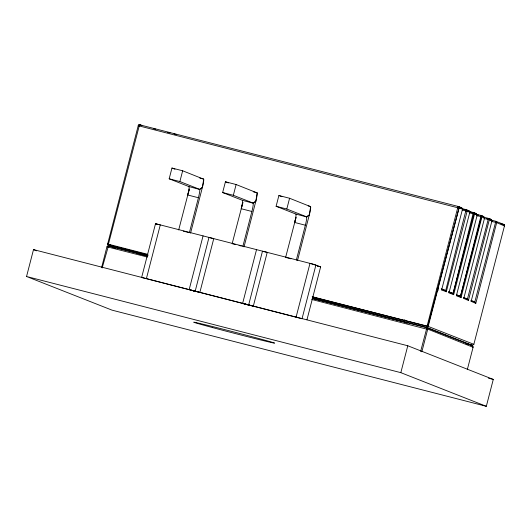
<?xml version="1.0" encoding="UTF-8"?>
<svg xmlns="http://www.w3.org/2000/svg" width="531" height="531" viewBox="0 0 531 531"><rect width="100%" height="100%" fill="white"/><g stroke="black" fill="none" stroke-linecap="round" stroke-linejoin="round"><path stroke-width="0.8" d="M472.099 346.02L472.112 345.608L426.897 327.78L312.155 298.303M483.535 217.06L483.582 216.489L481.113 215.486L476.367 214.272M490.909 219.967L490.949 219.389L488.48 218.387L483.721 217.166M491.089 220.066L495.854 221.288L503.461 224.294L504.078 224.646L504.45 225.98L473.844 344.314L472.378 345.349L426.745 327.415L458.061 206.42L139.215 124.692L138.233 125.681L107.634 244.014L108.005 245.355L115.499 248.349M141.83 125.469L139.925 124.685L139.222 125.92L108.424 244.2L108.596 245.621L147.963 255.743M190.556 233.162L202.384 187.443L203.698 179.179L182.657 170.783L171.958 168.042L169.177 178.801L188.93 186.58L199.736 189.481A8.337 0.943 -75.6 0 1 198.421 197.744L189.381 232.697L183.268 231.124M244.028 246.895L255.849 201.176L257.163 192.912L236.122 184.522L225.429 181.775L222.648 192.541L242.395 200.313L253.207 203.214A8.337 0.943 -75.6 0 1 251.886 211.477L242.853 246.43M297.493 260.635L309.314 214.916L310.635 206.652L289.587 198.262L278.894 195.514L276.113 206.28L295.867 214.053L306.672 216.953A8.337 0.943 -75.6 0 1 305.358 225.217L296.318 260.17M476.088 214.544L476.393 213.628L477.216 215.035L456.375 295.74L461.047 297.579L481.936 216.887L481.113 215.486L460.463 296.331L461.047 297.579M189.368 188.97L178.688 229.95M242.833 202.703L232.153 243.683L235.213 244.472M296.079 217.239L285.625 257.422L290.968 258.796M469.059 212.758L473.858 214.013L453.096 293.431L448.642 291.678L453.527 294.001L448.98 292.216L449 292.833L453.673 294.678L453.096 293.431L473.041 213.801L473.473 212.566L476.393 213.628L470.021 212.028M101.66 267.378L106.943 246.769L107.508 246.125L108.344 245.939L147.658 256.042M462.103 208.637L466.105 209.659L467.107 210.449L467.114 211.292L446.305 291.778L441.633 289.933L462.474 209.234L461.651 207.827L458.061 206.42L458.061 207.123M449 292.833L469.849 212.135L469.026 210.727L466.105 209.659L445.721 290.53L446.305 291.778M453.673 294.678L474.488 214.192L474.475 213.349L473.473 212.566L469.477 211.537M475.789 303.38L474.827 301.907L495.854 221.288L496.677 222.695L475.789 303.38L471.143 301.336L491.898 221.049L491.912 220.332L490.949 219.389L486.934 218.354L490.949 219.389M26.55 276.498L33.506 249.603L407.781 345.767L493.279 379.419L486.323 406.315L112.048 310.15L26.55 276.498L400.825 372.656L486.323 406.315M141.618 277.54L155.503 223.737L159.459 224.686L311.677 263.801L320.651 266.827L306.951 319.808M203.698 179.179A8.337 0.943 -75.6 0 1 202.384 187.443L199.623 189.328L179.87 181.549L182.657 170.783M156.877 224.288L155.53 223.757L160.289 224.898L146.377 278.682L189.149 289.674L203.061 235.89M199.019 292.209L189.998 289.893L195.169 291.273L208.975 237.476L213.754 238.638L199.848 292.422L189.149 289.674M257.163 192.912A8.337 0.943 -75.6 0 1 255.849 201.176L253.095 203.061L233.341 195.289L236.122 184.522M199.848 292.422L242.621 303.413L256.533 249.623M310.635 206.652A8.337 0.943 -75.6 0 1 309.314 214.916L306.56 216.801L286.806 209.022L289.587 198.262M296.086 317.146L309.998 263.363L315.932 264.969L302.026 318.753L242.621 303.413M404.37 321.222L404.781 319.629M400.825 372.656L407.781 345.767M420.632 351.389L426.897 327.78L427.72 329.187L421.853 351.761M468.415 300.48L489.303 219.794L488.48 218.387L467.459 299.006L468.415 300.48L463.769 298.435L484.531 218.148L484.537 217.431L483.582 216.489L480.369 215.659M467.313 369.616L473.088 347.274L473.068 346.557L472.112 345.608L470.506 345.196M458.1 295.714L460.463 296.331L481.464 216.608L484.531 218.148L484.119 218.055M312.799 297.088L427.774 326.253L459.01 208.099L458.777 206.884L458.061 206.42L462.295 208.391L458.114 206.619L457.775 207.76L138.233 125.681L139.215 124.692L139.806 124.838L139.062 125.17L139.222 125.92M189.235 189.534L187.728 194.996L198.421 197.744M242.919 202.49L241.193 208.729L251.886 211.477M295.953 217.79L294.665 222.469L305.358 225.217M102.171 267.936L108.158 246.915L107.693 246.457L108.344 245.939L109.864 246.537M473.612 344.632L473.844 344.314L427.774 326.253M312.659 298.083L426.745 327.415L427.986 327.169L459.01 208.099L458.777 206.884L458.114 206.619L461.651 207.827L461.963 208.623M468.84 210.946L463.477 209.3L469.026 210.727M199.736 189.481L202.384 187.443M253.207 203.214L255.849 201.176M306.672 216.953L309.314 214.916M106.943 246.769L147.439 257.057M108.424 244.2L107.873 244.439L107.634 244.014L147.731 254.329M138.598 125.057L139.925 124.685M481.464 216.608L476.619 215.712M500.275 223.478L504.078 224.646L504.284 225.954M248.528 305L253.314 306.161L267.226 252.371L262.467 251.229L248.634 305.013L243.463 303.632L250.28 305.398M141.697 277.54L145.547 278.47M195.169 291.273L196.815 291.658M491.487 220.956L491.898 221.049L488.832 219.509L483.993 218.573M318.925 266.449L320.678 266.847L317.478 266.064L318.255 266.283M465.528 210.84L467.924 211.444M472.895 213.741L475.291 214.345M480.409 215.692L483.582 216.489M480.336 216.256L481.936 216.661M487.704 219.157L489.303 219.562M457.642 206.798L461.651 207.827M108.682 244.924L148.063 254.986M153.419 128.635L155.802 129.245M167.703 132.305L170.086 132.916M174.049 133.938L176.431 134.549M470.054 212.002L476.393 213.628M476.347 214.63L478.763 215.247M495.503 222.25L497.096 222.662M199.762 178.044L203.585 179.027M253.234 191.777L257.05 192.76M308.226 205.909L310.522 206.499M169.177 178.801L179.87 181.549M222.648 192.541L233.341 195.289M276.113 206.28L286.806 209.022M463.457 297.977L467.459 299.006L463.769 297.552M471.628 301.084L474.827 301.907L471.136 300.453M239.03 245.455L241.32 246.039M312.188 296.696L426.911 326.253M136.825 253.333L147.26 256.015M313.443 298.714L404.164 322.018L407.224 323.226M465.959 343.703L472.318 345.09M488.467 378.185L493.279 379.419M311.77 299.464L426.406 329.054L427.243 328.901L473.088 347.274L472.849 346.856M462.488 210.07L469.749 211.969M437.066 288.26L438.639 288.672M441.785 289.495L445.721 290.53L441.268 288.778M449.943 292.608L453.096 293.431M437.146 289.627L438.719 290.039M457.775 207.76L462.382 209.068M247.187 304.621L248.873 305.06M193.722 290.882L195.401 291.327M491.361 221.473L496.2 222.409L504.45 225.98M473.858 214.013L477.123 214.869M138.233 125.681L139.62 126.139M278.894 195.514L281.888 196.689M225.429 181.775L228.416 182.949M171.958 168.042L174.951 169.216M456.753 294.871L460.463 296.331M456.355 295.117L460.901 296.909L456.706 294.911M33.506 249.603L36.586 250.818M107.634 244.014L114.55 246.776M503.461 224.294L504.437 225.27M503.481 224.586L503.979 225.157M471.01 300.719L471.143 301.336M441.613 289.315L441.633 289.933M295.867 214.053A8.337 0.943 -75.6 0 1 294.977 221.201M188.93 186.58A8.337 0.943 -75.6 0 1 188.04 193.729M242.395 200.313A8.337 0.943 -75.6 0 1 241.512 207.468M212.473 327.554A41.67 0.584 14.5 0 0 274.573 343.132A41.67 0.584 14.5 0 0 215.778 327.361A41.67 0.584 14.5 0 0 212.473 327.554"/></g></svg>
